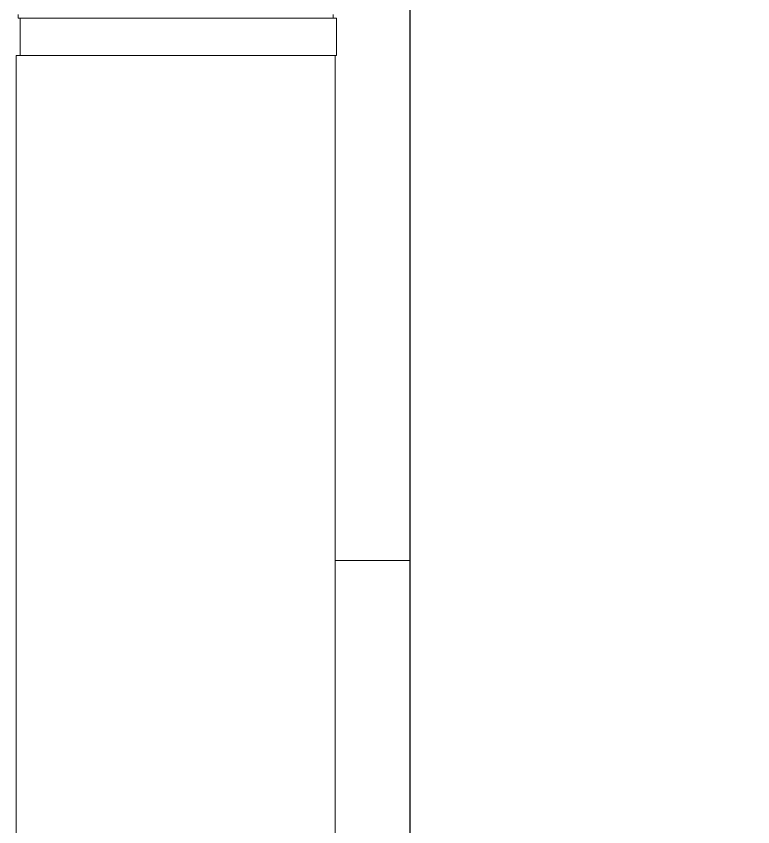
# Model space of a CAD drawing. Header units: millimetres. Extents: x -667 to -468, y -723 to -475.
# Drawn here: x -607.352 to -606.566, y -488.855 to -487.991 of the extents above; entities that cross this region are included whole.
import ezdxf

# ---------------------------------------------------------------- set-up
doc = ezdxf.new("R2010")
doc.units = ezdxf.units.MM
doc.layers.get('0').update_dxf_attribs({"lineweight": 9})
doc.layers.add('dinding', color=36, linetype='Continuous', lineweight=9)

msp = doc.modelspace()

# ---------------------------------------------------------------- linework, layer by layer
at = {"lineweight": 30}
msp.add_lwpolyline([(-606.54077, -490.16283), (-606.64569, -490.27308), (-606.73371, -490.39231), (-606.80357, -490.51895), (-606.85425, -490.65129), (-606.88493, -490.78731), (-606.89508, -490.90136), (-606.89557, -490.90393), (-606.93176, -490.90393), (-606.93176, -487.82469), (-606.88176, -487.82469), (-606.88176, -487.72469), (-606.79176, -487.72469), (-606.79176, -487.37469), (-606.88976, -487.37469), (-606.88976, -487.24493), (-606.83976, -487.24493), (-606.83976, -487.14493), (-606.65771, -487.14493), (-606.65771, -487.11339)], dxfattribs=at)
at = {"layer": 'dinding'}
for p, q in [((-606.93176, -487.82469), (-606.93176, -488.57097)), ((-607.34976, -487.99293), (-607.34976, -487.98893)), ((-607.34755, -487.99293), (-607.34976, -487.99293)), ((-607.34755, -487.99293), (-607.34755, -488.03293)), ((-607.34755, -487.99293), (-607.01376, -487.99293)), ((-607.01376, -487.98893), (-607.01376, -487.99293)), ((-607.01376, -487.99293), (-607.01012, -487.99293)), ((-607.01012, -487.99293), (-607.01012, -488.03293)), ((-607.35176, -490.24493), (-607.35176, -488.03293)), ((-607.35176, -488.03293), (-607.34755, -488.03293)), ((-607.01176, -488.03293), (-607.34755, -488.03293)), ((-607.01176, -488.57097), (-607.01176, -488.03293)), ((-607.01176, -488.03293), (-607.01012, -488.03293)), ((-607.01176, -488.57097), (-606.93176, -488.57097)), ((-607.01176, -491.04493), (-607.01176, -488.57097)), ((-606.93176, -490.90393), (-606.93176, -488.57097))]:
    msp.add_line(p, q, dxfattribs=at)

doc.saveas('drawing.dxf')
